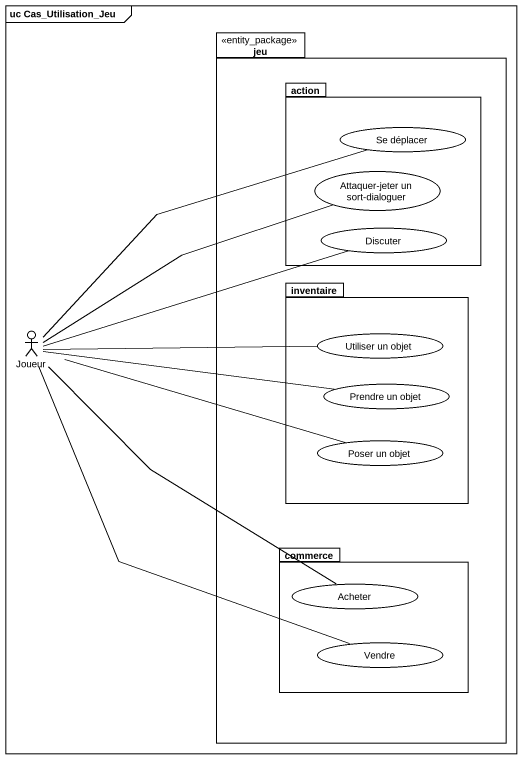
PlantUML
@startuml
mainframe uc Cas_Utilisation_Jeu
package jeu <<entity_package>> {
  package "action" as action_ {
    usecase "Se déplacer" as Se_déplacer
    usecase "Attaquer-jeter un sort-dialoguer" as Attaquer_jeter_un_sort
    usecase Discuter
  }
  package inventaire {
    usecase "Utiliser un objet" as Utiliser_un_objet
    usecase "Prendre un objet" as Prendre_un_objet
    usecase "Poser un objet" as Poser_un_objet
  }
  package commerce {
    usecase Acheter
    usecase Vendre
  }
}
actor Joueur
Joueur -right- Se_déplacer
Joueur -right- Attaquer_jeter_un_sort
Joueur -right- Discuter
Joueur -right- Utiliser_un_objet
Joueur -right- Prendre_un_objet
Joueur -right- Poser_un_objet
Joueur -- Acheter
Joueur -- Vendre
@enduml
